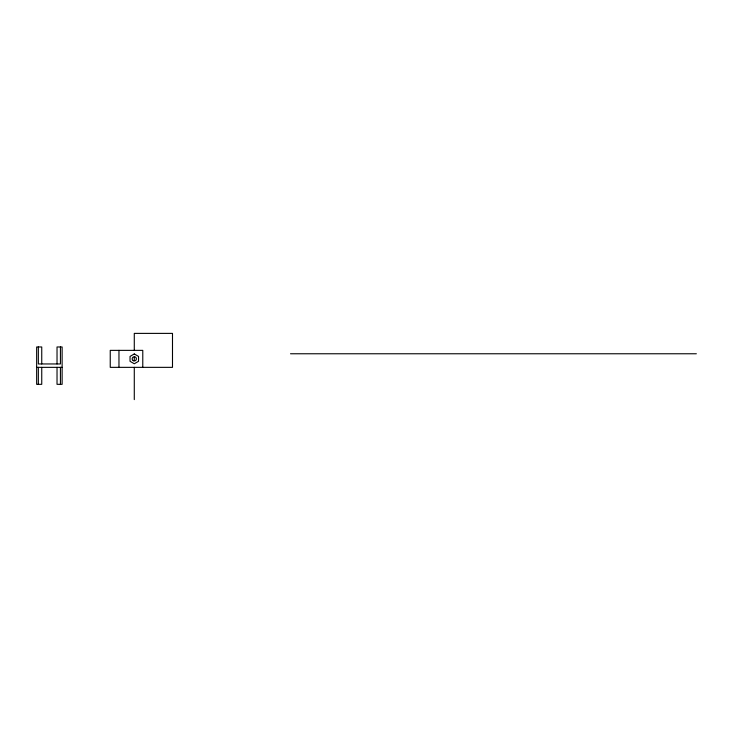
<?xml version="1.0" encoding="UTF-8"?>
<svg xmlns="http://www.w3.org/2000/svg" width="733" height="733" viewBox="0 0 733 733"><rect width="100%" height="100%" fill="white"/><g stroke="black" fill="none" stroke-linecap="round" stroke-linejoin="round"><path stroke-width="1.1" d="M290.515 353.764L696.35 353.764M36.65 367.352L62.122 367.352M142.779 367.352L142.779 350.365L110.243 350.365L110.243 367.352L172.493 367.352L172.493 333.387L134.286 333.387L134.286 350.365M134.286 357.163L134.286 360.554M134.286 367.352L134.286 399.613M118.966 350.365L118.966 367.352M60.427 346.975L60.427 363.953L38.345 363.953L38.345 346.975M60.427 367.352L60.427 384.33M57.027 363.953L57.027 346.975L62.122 346.975L62.122 384.33L57.027 384.33L57.027 367.352M41.744 363.953L41.744 346.975L36.65 346.975L36.65 384.33L41.744 384.33L41.744 367.352M38.345 367.352L38.345 384.33M134.286 353.957L130.043 356.412L130.043 361.314L134.286 363.76L138.537 361.314L138.537 356.412L134.286 353.957M133.232 360.7A2.126 2.126 0 0 0 136.411 358.858A2.126 2.126 0 0 0 133.232 357.017A2.126 2.126 0 0 0 133.232 360.7"/></g></svg>
